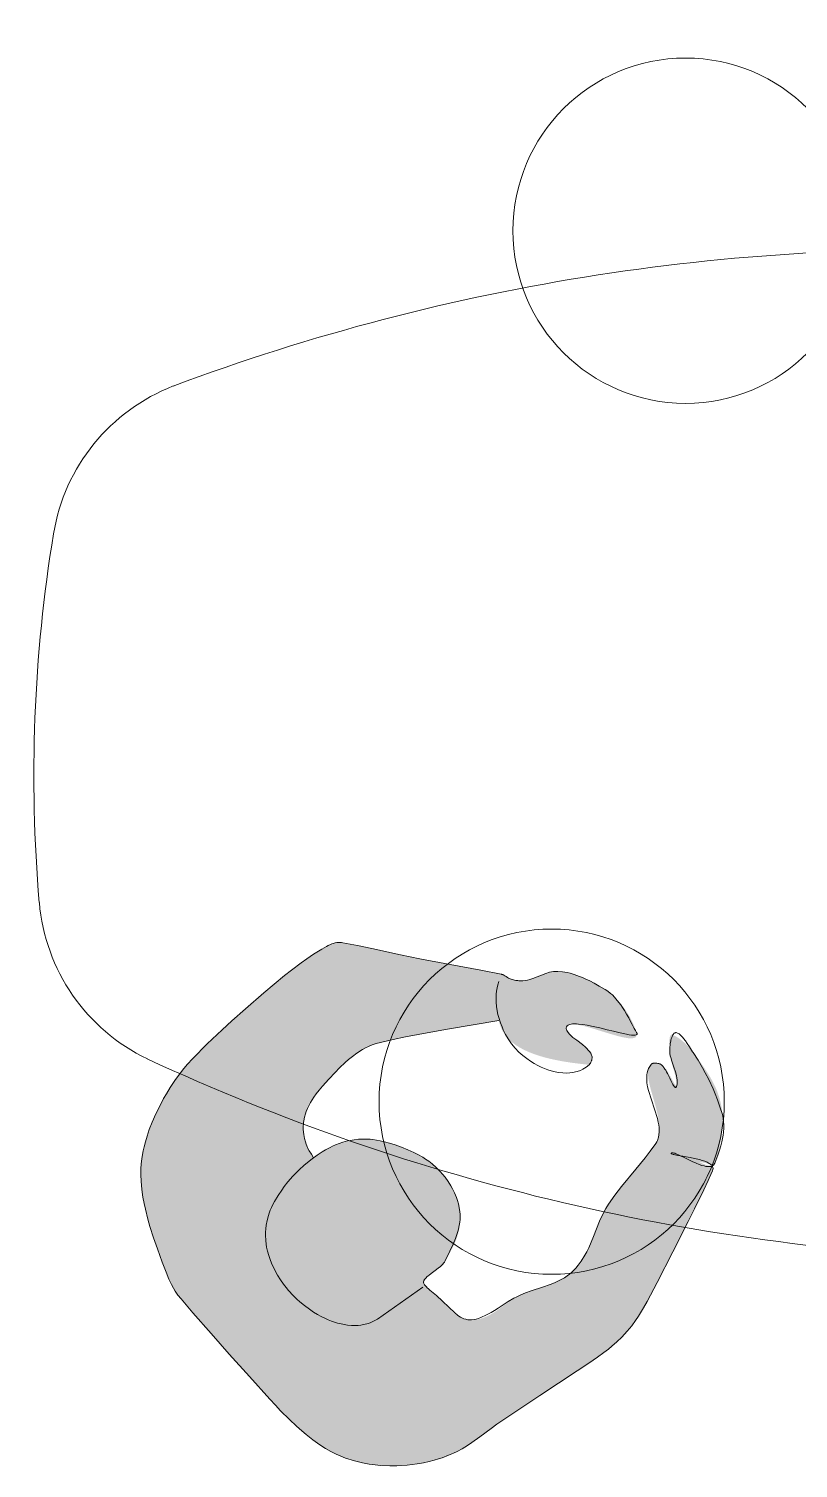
# Model space of a CAD drawing. Header units: millimetres. Extents: x 17924 to 83548, y -4690 to 56252.
# Drawn here: x 71453 to 72255, y 33526 to 35027 of the extents above; entities that cross this region are included whole.
import ezdxf

# ---------------------------------------------------------------- set-up
doc = ezdxf.new("R2010")
doc.units = ezdxf.units.MM
doc.header["$MEASUREMENT"] = 0
for name, color, linetype, lineweight in [('FURN-FREE', 1, 'Continuous', 0), ('PRES-FILL', 7, 'Continuous', 0), ('PRES-PEOP', 42, 'Continuous', 0)]:
    doc.layers.add(name, color=color, linetype=linetype, lineweight=lineweight)

msp = doc.modelspace()

# ---------------------------------------------------------------- linework, layer by layer
at = {"layer": 'FURN-FREE', "extrusion": (0, 0, -1)}
for centre, radius, start, end in [((-71676.1, 34468.1), 200, 9.3111, 68.7542), ((-73015, 34248.5), 1556.8, 355.1154, 9.3111), ((-71663.2, 34133), 200, 295.6723, 355.1154)]:
    msp.add_arc(centre, radius, start, end, dxfattribs=at)

# ---------------------------------------------------------------- wipeouts: each hides what was drawn before it
at = {"lineweight": 0}
for points in [[(72161.9, 34990.6), (72126.9, 34992), (72128.3, 35027), (72163.3, 35025.6)], [(71974.7, 34750.3), (71991, 34719.4), (71960, 34703), (71943.7, 34734)], [(72022.3, 34082.4), (71987.4, 34083.8), (71988.7, 34118.7), (72023.7, 34117.4)], [(71835.1, 33842.1), (71851.4, 33811.1), (71820.4, 33794.8), (71804.1, 33825.8)], [(72136.8, 33800.1), (72155.5, 33829.7), (72185.1, 33811.1), (72166.4, 33781.4)]]:
    msp.add_wipeout(points, dxfattribs=at).dxf.layer = 'FURN-FREE'

# ---------------------------------------------------------------- next in the draw order: wipeouts: each hides what was drawn before it
for points in [[(71957.8, 34823.4), (71957.7, 34812.1), (71958.3, 34800.8), (71959.7, 34789.6), (71961.7, 34778.4), (71964.5, 34767.5), (71967.9, 34756.7), (71972, 34746.1), (71976.7, 34735.9), (71982.1, 34725.9), (71988.1, 34716.3), (71994.6, 34707.1), (72001.8, 34698.4), (72009.5, 34690.1), (72017.7, 34682.3), (72026.3, 34675), (72035.4, 34668.3), (72044.9, 34662.2), (72054.8, 34656.6), (72065, 34651.8), (72075.5, 34647.5), (72086.2, 34643.9), (72097.1, 34641.1), (72108.2, 34638.9), (72119.4, 34637.4), (72130.7, 34636.6), (72142, 34636.5), (72153.3, 34637.1), (72164.5, 34638.4), (72175.7, 34640.5), (72186.6, 34643.2), (72197.4, 34646.6), (72208, 34650.7), (72218.2, 34655.5), (72228.2, 34660.8), (72237.8, 34666.8), (72247, 34673.4), (72255.7, 34680.6), (72264, 34688.2), (72271.8, 34696.4), (72279.1, 34705.1), (72285.8, 34714.2), (72291.9, 34723.7), (72297.4, 34733.6), (72302.3, 34743.8), (72306.6, 34754.2), (72310.1, 34765), (72313, 34775.9), (72315.2, 34787), (72316.7, 34798.2), (72317.5, 34809.5), (72317.6, 34820.8), (72317, 34832.1), (72315.6, 34843.3), (72313.6, 34854.4), (72310.9, 34865.4), (72307.5, 34876.2), (72303.4, 34886.7), (72298.6, 34897), (72293.3, 34906.9), (72287.3, 34916.5), (72280.7, 34925.7), (72273.5, 34934.5), (72265.9, 34942.8), (72257.7, 34950.6), (72249, 34957.9), (72239.9, 34964.6), (72230.4, 34970.7), (72220.5, 34976.2), (72210.3, 34981.1), (72199.9, 34985.3), (72189.1, 34988.9), (72178.2, 34991.8), (72167.1, 34994), (72155.9, 34995.5), (72144.6, 34996.3), (72133.3, 34996.4), (72122, 34995.7), (72110.8, 34994.4), (72099.7, 34992.4), (72088.7, 34989.6), (72077.9, 34986.2), (72067.4, 34982.1), (72057.1, 34977.4), (72047.2, 34972), (72037.6, 34966), (72028.4, 34959.5), (72019.6, 34952.3), (72011.3, 34944.6), (72003.5, 34936.4), (71996.2, 34927.8), (71989.5, 34918.7), (71983.4, 34909.2), (71977.9, 34899.3), (71973, 34889.1), (71968.7, 34878.6), (71965.2, 34867.9), (71962.3, 34857), (71960.1, 34845.9)], [(71818.2, 33915.2), (71818.1, 33903.8), (71818.8, 33892.6), (71820.1, 33881.3), (71822.1, 33870.2), (71824.9, 33859.2), (71828.3, 33848.5), (71832.4, 33837.9), (71837.1, 33827.6), (71842.5, 33817.7), (71848.5, 33808.1), (71855.1, 33798.9), (71862.2, 33790.1), (71869.9, 33781.8), (71878.1, 33774), (71886.7, 33766.8), (71895.8, 33760.1), (71905.3, 33753.9), (71915.2, 33748.4), (71925.4, 33743.5), (71935.9, 33739.3), (71946.6, 33735.7), (71957.6, 33732.8), (71968.6, 33730.6), (71979.9, 33729.1), (71991.1, 33728.3), (72002.4, 33728.3), (72013.7, 33728.9), (72025, 33730.2), (72036.1, 33732.3), (72047.1, 33735), (72057.8, 33738.4), (72068.4, 33742.5), (72078.6, 33747.2), (72088.6, 33752.6), (72098.2, 33758.6), (72107.4, 33765.2), (72116.1, 33772.3), (72124.4, 33780), (72132.2, 33788.2), (72139.5, 33796.9), (72146.2, 33806), (72152.4, 33815.5), (72157.9, 33825.3), (72162.8, 33835.5), (72167, 33846), (72170.6, 33856.7), (72173.5, 33867.7), (72175.7, 33878.8), (72177.2, 33890), (72177.9, 33901.2), (72178, 33912.6), (72177.4, 33923.8), (72176.1, 33935.1), (72174, 33946.2), (72171.3, 33957.2), (72167.9, 33967.9), (72163.8, 33978.5), (72159, 33988.8), (72153.7, 33998.7), (72147.7, 34008.3), (72141.1, 34017.5), (72134, 34026.3), (72126.3, 34034.6), (72118.1, 34042.4), (72109.4, 34049.6), (72100.3, 34056.3), (72090.8, 34062.5), (72081, 34068), (72070.8, 34072.9), (72060.3, 34077.1), (72049.5, 34080.7), (72038.6, 34083.6), (72027.5, 34085.8), (72016.3, 34087.3), (72005, 34088.1), (71993.7, 34088.1), (71982.4, 34087.5), (71971.2, 34086.2), (71960.1, 34084.1), (71949.1, 34081.4), (71938.3, 34078), (71927.8, 34073.9), (71917.5, 34069.2), (71907.6, 34063.8), (71898, 34057.8), (71888.8, 34051.2), (71880, 34044.1), (71871.7, 34036.4), (71863.9, 34028.2), (71856.7, 34019.5), (71849.9, 34010.4), (71843.8, 34000.9), (71838.3, 33991.1), (71833.4, 33980.9), (71829.2, 33970.4), (71825.6, 33959.7), (71822.7, 33948.7), (71820.5, 33937.6)]]:
    msp.add_wipeout(points, dxfattribs=at).dxf.layer = 'FURN-FREE'

# ---------------------------------------------------------------- next in the draw order: hatches: boundary and pattern name
at = {"layer": 'PRES-FILL'}
h = msp.add_hatch(color=256, dxfattribs=at)
edge = h.paths.add_edge_path(flags=16)
edge.add_spline(control_points=[(72165, 33841.4), (72162.7, 33843.5), (72157.6, 33844.7), (72151.8, 33845.5)], knot_values=[0, 0, 0, 0, 1, 1, 1, 1], degree=3, periodic=0)
edge.add_spline(control_points=[(72151.8, 33845.5), (72139.3, 33851.7), (72124.3, 33861.9), (72122.9, 33854.7), (72121.5, 33847.8), (72138.6, 33847.4), (72151.8, 33845.5)], knot_values=[0, 0, 0, 0, 0.509531, 0.509531, 0.509531, 1, 1, 1, 1], degree=3, periodic=0)
edge.add_spline(control_points=[(72151.8, 33845.5), (72157.1, 33842.9), (72161.9, 33841), (72165, 33841.4)], knot_values=[0, 0, 0, 0, 1, 1, 1, 1], degree=3, periodic=0)
edge.add_spline(control_points=[(72165, 33841.4), (72166.5, 33840.1), (72166.9, 33838.4), (72165.9, 33836.2), (72157.8, 33818.7), (72149.4, 33800.8), (72140.6, 33783.4), (72129.9, 33762.1), (72119.2, 33740.9), (72108.1, 33719.7), (72097.6, 33699.6), (72087.3, 33678.7), (72071.2, 33662.6), (72057.4, 33648.8), (72040.8, 33638.3), (72024.7, 33627.5), (71999, 33610.3), (71972.8, 33593.6), (71947.1, 33576.3), (71934.5, 33567.8), (71922.7, 33558.2), (71910.2, 33549.6), (71894.9, 33539), (71877.6, 33533.1), (71857.7, 33530.6), (71821.1, 33526), (71785.2, 33530), (71756.5, 33550.4), (71736.9, 33564.4), (71720.1, 33580.5), (71704.3, 33598), (71690.1, 33613.7), (71676, 33629.3), (71662, 33645.1), (71645, 33664.1), (71628.1, 33683.1), (71611.7, 33702.5), (71599.3, 33717.2), (71594, 33736.5), (71587.1, 33754.8), (71578.5, 33777.8), (71571.5, 33799.9), (71570, 33825.3), (71568.5, 33850.5), (71574.7, 33873.1), (71585.5, 33895.5), (71595.8, 33917.2), (71607.7, 33936.6), (71623.9, 33953.3), (71647.4, 33977.5), (71672.4, 33999.9), (71697.9, 34021.7), (71717.1, 34038.1), (71737.1, 34053.5), (71758.3, 34067.3), (71764.7, 34071.5), (71772.6, 34075.3), (71780.5, 34074), (71808.2, 34069.7), (71833.9, 34062.5), (71860.6, 34057.2), (71888.8, 34051.7), (71917.3, 34047.1), (71945.5, 34041.3), (71948.9, 34040.6), (71951.4, 34037.6), (71954.7, 34036.3), (71958.1, 34035.1), (71961.7, 34034.5), (71965.3, 34034.3), (71978.9, 34033.5), (71990.3, 34045.3), (72004.7, 34044.1), (72023.4, 34042.6), (72039.7, 34034), (72053.8, 34025.2), (72068.7, 34016), (72081.7, 33996.6), (72086.6, 33980.3), (72093.2, 33958.9), (72012.7, 34002.2), (72013.4, 33984.8), (72013.9, 33974.9), (72041.4, 33965.6), (72040.1, 33952.7), (72040, 33950.7), (72039.4, 33946.5), (72037.2, 33946.7), (72007.5, 33949.6), (71970.8, 33955.4), (71952.6, 33973.9), (71947.8, 33978.7), (71944.7, 33985.4), (71942.9, 33993)], knot_values=[0, 0, 0, 0, 0.004098, 0.004098, 0.004098, 0.036354, 0.036354, 0.036354, 0.07573, 0.07573, 0.07573, 0.113201, 0.113201, 0.113201, 0.145266, 0.145266, 0.145266, 0.196552, 0.196552, 0.196552, 0.221625, 0.221625, 0.221625, 0.252365, 0.252365, 0.252365, 0.309173, 0.309173, 0.309173, 0.348127, 0.348127, 0.348127, 0.382965, 0.382965, 0.382965, 0.425054, 0.425054, 0.425054, 0.456865, 0.456865, 0.456865, 0.496842, 0.496842, 0.496842, 0.536467, 0.536467, 0.536467, 0.574696, 0.574696, 0.574696, 0.630228, 0.630228, 0.630228, 0.671879, 0.671879, 0.671879, 0.684675, 0.684675, 0.684675, 0.729775, 0.729775, 0.729775, 0.777357, 0.777357, 0.777357, 0.783126, 0.783126, 0.783126, 0.789055, 0.789055, 0.789055, 0.811446, 0.811446, 0.811446, 0.840448, 0.840448, 0.840448, 0.871083, 0.871083, 0.871083, 0.911485, 0.911485, 0.911485, 0.934486, 0.934486, 0.934486, 0.938181, 0.938181, 0.938181, 0.987094, 0.987094, 0.987094, 1, 1, 1, 1], degree=3, periodic=0)
edge.add_line((71942.9, 33993), (71889.6, 33983.8))
edge.add_spline(control_points=[(71889.6, 33983.8), (71866.2, 33979.8), (71842.9, 33975.2), (71819.7, 33970), (71795, 33964.6), (71776.1, 33943.3), (71759.3, 33924.4), (71750.1, 33914.2), (71741.9, 33903.8), (71739.6, 33888.4), (71737.8, 33876.4), (71739.9, 33866.1), (71745.4, 33857)], knot_values=[0, 0, 0, 0, 0.324205, 0.324205, 0.324205, 0.66843, 0.66843, 0.66843, 0.855113, 0.855113, 0.855113, 1, 1, 1, 1], degree=3, periodic=0)
edge.add_line((71745.4, 33857), (71749.8, 33849.7))
edge.add_spline(control_points=[(71749.8, 33849.7), (71760.9, 33857.9), (71772.6, 33865.3), (71787.9, 33867.9), (71807.5, 33871.2), (71822.7, 33867.9), (71841.5, 33860.7), (71860.7, 33853.4), (71875.8, 33842.9), (71886.9, 33829.5), (71896.8, 33817.4), (71902.9, 33802.5), (71902.3, 33782.6), (71901.9, 33765.2), (71893.6, 33754.8), (71887.1, 33742.3), (71882.1, 33732.7), (71861.7, 33727.4), (71865.5, 33717.4), (71867.4, 33712.3), (71873.6, 33709.7), (71878, 33706.2), (71889, 33697.3), (71895.4, 33681.9), (71911.9, 33680.8), (71934.8, 33679.2), (71947.2, 33698.6), (71965.1, 33706.5), (71981.2, 33713.6), (72000.2, 33717.1), (72014.3, 33726.5), (72037.1, 33741.9), (72041.7, 33777.9), (72057.4, 33801.3), (72072, 33823.1), (72092.2, 33843.5), (72106.6, 33864.7), (72121.4, 33886.6), (72088.5, 33935), (72101.7, 33947), (72103.2, 33948.3), (72108.2, 33948.5), (72110.8, 33947.6), (72119, 33944.9), (72127.3, 33921.3), (72128.5, 33924.9), (72130.1, 33929.7), (72121.2, 33950.5), (72121.2, 33962.9), (72121.2, 33967.8), (72119.4, 33980.3), (72124.5, 33977.9), (72133.9, 33973.5), (72140.2, 33966.8), (72145.7, 33959.4), (72159.5, 33940.6), (72174.1, 33922.5), (72176.1, 33894.7), (72177.5, 33874.9), (72172.7, 33857.8), (72168.2, 33844.1), (72167.7, 33842.5), (72166.6, 33841.7), (72165, 33841.4)], knot_values=[0, 0, 0, 0, 0.044568, 0.044568, 0.044568, 0.101682, 0.101682, 0.101682, 0.159954, 0.159954, 0.159954, 0.212108, 0.212108, 0.212108, 0.25772, 0.25772, 0.25772, 0.292514, 0.292514, 0.292514, 0.310285, 0.310285, 0.310285, 0.355053, 0.355053, 0.355053, 0.417583, 0.417583, 0.417583, 0.47369, 0.47369, 0.47369, 0.564976, 0.564976, 0.564976, 0.649839, 0.649839, 0.649839, 0.736981, 0.736981, 0.736981, 0.746599, 0.746599, 0.746599, 0.777051, 0.777051, 0.777051, 0.817948, 0.817948, 0.817948, 0.83422, 0.83422, 0.83422, 0.863911, 0.863911, 0.863911, 0.939425, 0.939425, 0.939425, 0.993629, 0.993629, 0.993629, 1, 1, 1, 1], degree=3, periodic=0)

# ---------------------------------------------------------------- next in the draw order: linework, layer by layer
at = {"layer": 'FURN-FREE', "lineweight": 0}
for centre in [(72137.7, 34816.4), (71998.1, 33908.2)]:
    msp.add_circle(centre, 180, dxfattribs=at)
at = {"layer": 'FURN-FREE', "extrusion": (0, 0, -1)}
for centre, start, end in [((-72389, 32556.1), 69.4801, 92.9392), ((-72521.5, 35984.3), 271.4874, 294.9465)]:
    msp.add_arc(centre, 2240.5, start, end, dxfattribs=at)
at = {"layer": 'PRES-PEOP', "flags": 128}
for points in [[(71942.9, 34033.7), (71941.9, 34030.1), (71941.2, 34026.8), (71940.7, 34023.5), (71940.4, 34020.5), (71940.3, 34017.6), (71940.3, 34012.1), (71940.7, 34007.3), (71941.4, 34003), (71942.1, 33999.3), (71943, 33996.1), (71944.8, 33990.4), (71946.4, 33986.2), (71947.7, 33983.1), (71950, 33978.4), (71952.6, 33973.9), (71956.1, 33968.7), (71960, 33964.1), (71964, 33960), (71968.1, 33956.3), (71972.1, 33953.2), (71976.1, 33950.4), (71980, 33948), (71983.8, 33946), (71987.3, 33944.3), (71994.1, 33941.6), (72000.1, 33939.8), (72005.3, 33938.7), (72009.8, 33938.2), (72013.7, 33938.1), (72017, 33938.2), (72019.9, 33938.5), (72024.7, 33939.6), (72028.1, 33940.8), (72030.5, 33942), (72034, 33944.1), (72037.2, 33946.7), (72037.5, 33947), (72037.7, 33947.4), (72038, 33947.7), (72038.2, 33948), (72038.5, 33948.5), (72038.8, 33949.1), (72039.1, 33949.5), (72039.3, 33950), (72039.5, 33950.7), (72039.7, 33951.2), (72039.9, 33951.6), (72040, 33952.2), (72040.1, 33952.7), (72040.3, 33953.8), (72040.3, 33954.9), (72040.1, 33955.9), (72039.8, 33956.8), (72039.4, 33957.8), (72038.9, 33958.7), (72037.7, 33960.4), (72036.3, 33962.1), (72034.8, 33963.6), (72033.3, 33965), (72030.1, 33967.7), (72024.2, 33972.2), (72022.1, 33973.9), (72020.3, 33975.3), (72018.8, 33976.6), (72017.7, 33977.7), (72016.7, 33978.6), (72015.3, 33980.2), (72014.5, 33981.4), (72014, 33982.3), (72013.6, 33983.5), (72013.4, 33984.2), (72013.4, 33984.8), (72013.7, 33986.2), (72014.4, 33987.3), (72015.4, 33988.1), (72016.7, 33988.7), (72018.3, 33989.1), (72020, 33989.3), (72021.9, 33989.4), (72024, 33989.3), (72026.1, 33989.2), (72030.5, 33988.7), (72035, 33988), (72039.5, 33987.1), (72048.3, 33985.2), (72056.1, 33983.3), (72062.7, 33981.7), (72068.2, 33980.3), (72072.7, 33979.3), (72076.2, 33978.5), (72079, 33978), (72081.2, 33977.7), (72082.8, 33977.6), (72084.1, 33977.5), (72085, 33977.6), (72086.3, 33977.8), (72086.9, 33978.2), (72087.1, 33978.6), (72087.1, 33979.3), (72086.6, 33980.3), (72085.5, 33982.3), (72084.3, 33984.4), (72083.1, 33986.6), (72082, 33988.8), (72080.8, 33991.1), (72078.4, 33995.5), (72076.2, 33999.6), (72074, 34003.3), (72072, 34006.5), (72070.1, 34009.2), (72066.5, 34013.9), (72063.6, 34017.2), (72061.4, 34019.5), (72059.6, 34021.1), (72056.8, 34023.3), (72053.8, 34025.2), (72047.7, 34028.7), (72042.4, 34031.7), (72037.8, 34034.1), (72033.7, 34036.1), (72030.2, 34037.6), (72027, 34038.9), (72021.5, 34040.9), (72017.4, 34042.1), (72014.2, 34042.9), (72009.5, 34043.7), (72004.7, 34044.1), (72002.2, 34044.1), (71999.9, 34043.9), (71997.8, 34043.5), (71995.7, 34043.1), (71991.9, 34041.9), (71978.6, 34036.8), (71975.3, 34035.7), (71972.8, 34035), (71970.9, 34034.6), (71968.1, 34034.3), (71966.7, 34034.3), (71965.3, 34034.3), (71964, 34034.4), (71962.8, 34034.5), (71961.8, 34034.6), (71960.9, 34034.7), (71959.3, 34035), (71958.2, 34035.3), (71957.3, 34035.5), (71956, 34035.9), (71954.7, 34036.3), (71954.1, 34036.6), (71953.5, 34036.9), (71953, 34037.1), (71952, 34037.7), (71950.5, 34038.8), (71949.3, 34039.5), (71948.4, 34040.1), (71947.7, 34040.5), (71947.1, 34040.7), (71946.3, 34041), (71945.9, 34041.2), (71945.5, 34041.3), (71924.3, 34045.5), (71892.4, 34051.3), (71860.6, 34057.2), (71840.5, 34061.4), (71810.5, 34068), (71795.5, 34071.2), (71780.5, 34074), (71779.1, 34074.2), (71777.7, 34074.3), (71776.5, 34074.3), (71775.3, 34074.2), (71774.2, 34074.1), (71772.2, 34073.7), (71770.4, 34073.2), (71768.8, 34072.7), (71767.5, 34072.2), (71765.2, 34071.1), (71763.4, 34070.2), (71760.8, 34068.8), (71758.3, 34067.3), (71749.8, 34061.9), (71742.8, 34057.2), (71736.9, 34053), (71726.8, 34045.5), (71719.5, 34039.7), (71708.8, 34030.9), (71697.9, 34021.7), (71678.8, 34005.2), (71664.8, 33992.7), (71654.4, 33983.2), (71639, 33968.5), (71623.9, 33953.3), (71618, 33946.9), (71613.2, 33941.1), (71609.2, 33936), (71605.8, 33931.3), (71600.3, 33923), (71596.4, 33916.5), (71593.5, 33911.5), (71589.4, 33903.7), (71585.5, 33895.5), (71581.6, 33886.8), (71578.6, 33879.1), (71576.2, 33872.4), (71574.5, 33866.5), (71573.1, 33861.3), (71572.1, 33856.8), (71570.8, 33848.9), (71570.1, 33843), (71569.8, 33838.6), (71569.7, 33831.9), (71570, 33825.3), (71570.9, 33816.5), (71572, 33808.8), (71573.2, 33802), (71574.5, 33796.1), (71577.1, 33785.8), (71579.3, 33778), (71583, 33766.4), (71587.1, 33754.8), (71592.1, 33740.8), (71596, 33730.6), (71599.1, 33723.1), (71601.8, 33717.7), (71603.9, 33713.7), (71605.7, 33710.8), (71608.5, 33706.6), (71611.7, 33702.5), (71624.1, 33688), (71643, 33666.4), (71662, 33645.1), (71683.1, 33621.5), (71704.3, 33598), (71710.2, 33591.6), (71715.4, 33586), (71724.7, 33576.7), (71732, 33569.9), (71737.7, 33564.9), (71742.2, 33561.2), (71749.1, 33555.7), (71756.5, 33550.4), (71762.4, 33546.6), (71768, 33543.4), (71773.3, 33540.8), (71778.4, 33538.5), (71783.3, 33536.6), (71792.5, 33533.6), (71800.7, 33531.6), (71807.9, 33530.2), (71814.2, 33529.4), (71819.7, 33528.8), (71829.4, 33528.4), (71836.6, 33528.5), (71847.3, 33529.2), (71857.7, 33530.6), (71864.4, 33531.8), (71870.3, 33533.1), (71875.5, 33534.4), (71880, 33535.7), (71883.9, 33537), (71890.7, 33539.5), (71895.8, 33541.6), (71899.5, 33543.4), (71904.9, 33546.3), (71910.2, 33549.6), (71915, 33552.8), (71923.1, 33558.7), (71935, 33567.6), (71941, 33572), (71947.1, 33576.3), (71985.9, 33601.9), (72024.7, 33627.5), (72036.8, 33635.6), (72045.8, 33641.8), (72052.4, 33646.6), (72057.3, 33650.3), (72060.8, 33653.2), (72066.1, 33657.8), (72071.2, 33662.6), (72074.2, 33665.7), (72076.9, 33668.8), (72081.6, 33674.6), (72085.5, 33679.9), (72088.7, 33684.6), (72093.9, 33693.2), (72097.6, 33699.7), (72108.1, 33719.7), (72124.5, 33751.5), (72140.6, 33783.4), (72147.2, 33796.5), (72156.7, 33816.4), (72165.9, 33836.2), (72166.3, 33837.5), (72166.5, 33838.6), (72166.3, 33839.7), (72165.9, 33840.7), (72165.3, 33841.6), (72164.5, 33842.4), (72163.6, 33843.1), (72162.5, 33843.8), (72161.4, 33844.5), (72160.2, 33845), (72157.7, 33846.1), (72155, 33847), (72152.4, 33847.8), (72147.1, 33849.1), (72142.4, 33850), (72138.3, 33850.7), (72134.9, 33851.3), (72132.1, 33851.8), (72129.8, 33852.2), (72128.1, 33852.5), (72126.7, 33852.8), (72125.6, 33853), (72124.8, 33853.2), (72124.2, 33853.4), (72123.3, 33853.7), (72122.9, 33853.9), (72122.7, 33854.1), (72122.7, 33854.4), (72122.9, 33854.7), (72123.3, 33854.9), (72124, 33855), (72124.7, 33854.9), (72125.6, 33854.7), (72126.5, 33854.4), (72127.5, 33854), (72128.6, 33853.6), (72130.9, 33852.6), (72133.2, 33851.5), (72135.6, 33850.3), (72140.4, 33847.9), (72144.7, 33845.8), (72148.6, 33844.1), (72151.9, 33842.8), (72154.7, 33841.8), (72157, 33841.2), (72159, 33840.7), (72160.6, 33840.5), (72161.9, 33840.5), (72163, 33840.5), (72163.9, 33840.6), (72165.3, 33841.1), (72166.2, 33841.6), (72166.8, 33842), (72167.6, 33842.9), (72168.2, 33844.1), (72169.3, 33846.9), (72171.4, 33852.4), (72173.1, 33857.5), (72174.4, 33862.2), (72175.5, 33866.3), (72176.2, 33870), (72176.8, 33873.2), (72177.1, 33876), (72177.5, 33880.9), (72177.5, 33884.5), (72177.4, 33887.1), (72176.9, 33891), (72176.1, 33894.7), (72173.6, 33902.9), (72171.1, 33910.1), (72168.7, 33916.3), (72166.4, 33921.7), (72162, 33931.2), (72158.3, 33938.3), (72155.4, 33943.6), (72150.7, 33951.5), (72145.7, 33959.4), (72145.1, 33960.2), (72144, 33961.9), (72142.9, 33963.7), (72141.8, 33965.4), (72139.5, 33968.8), (72137.5, 33971.7), (72135.6, 33974.1), (72134.8, 33975), (72134.1, 33975.9), (72133.4, 33976.6), (72132.1, 33977.9), (72131, 33978.8), (72130.1, 33979.4), (72129.3, 33979.8), (72128.6, 33980.1), (72128, 33980.2), (72127.5, 33980.2), (72127.1, 33980.1), (72126.4, 33979.9), (72125.9, 33979.6), (72125.5, 33979.2), (72125, 33978.7), (72124.5, 33977.9), (72124.1, 33977), (72123.7, 33976.1), (72123.4, 33975.3), (72122.8, 33973.8), (72122.4, 33972.4), (72122.2, 33971.2), (72122, 33970.2), (72121.7, 33968.4), (72121.5, 33967), (72121.4, 33964.9), (72121.2, 33962.9), (72121.2, 33960.5), (72121.4, 33958.3), (72121.8, 33956.2), (72122.3, 33954.2), (72123.3, 33950.5), (72125.6, 33944.1), (72127.2, 33939.3), (72128.2, 33935.6), (72128.7, 33932.9), (72128.9, 33930.9), (72129, 33929.4), (72128.9, 33927.1), (72128.5, 33924.9), (72128.3, 33924.1), (72128, 33923.6), (72127.8, 33923.2), (72127.5, 33923.1), (72127.2, 33923.1), (72126.9, 33923.2), (72126.6, 33923.4), (72126.2, 33923.8), (72125.9, 33924.1), (72125.6, 33924.6), (72125.2, 33925.1), (72124.5, 33926.3), (72123.9, 33927.5), (72123.2, 33928.9), (72122.5, 33930.2), (72121.2, 33932.8), (72118.8, 33937.7), (72117.8, 33939.5), (72117, 33941), (72116.2, 33942.2), (72115.5, 33943.2), (72115, 33944), (72113.9, 33945.3), (72113.2, 33946.1), (72112.6, 33946.6), (72111.7, 33947.2), (72111.3, 33947.4), (72110.8, 33947.6), (72110.4, 33947.7), (72109.9, 33947.9), (72109.4, 33948), (72108.9, 33948.1), (72107.9, 33948.3), (72107.1, 33948.4), (72106.3, 33948.5), (72105.6, 33948.5), (72105, 33948.5), (72104.5, 33948.4), (72104.1, 33948.4), (72103.8, 33948.3), (72103.5, 33948.2), (72103, 33948), (72102.6, 33947.8), (72102.4, 33947.6), (72102, 33947.4), (72101.7, 33947), (72100.3, 33944.9), (72099.2, 33942.7), (72098.4, 33940.6), (72097.8, 33938.4), (72097.5, 33936.3), (72097.2, 33932), (72097.5, 33927.8), (72098.2, 33923.8), (72099, 33920), (72108.4, 33890.6), (72109.3, 33887), (72109.8, 33884), (72110.2, 33881.3), (72110.3, 33876.9), (72110, 33873.6), (72109.6, 33871.3), (72108.4, 33867.9), (72107.6, 33866.3), (72106.6, 33864.7), (72100.9, 33856.7), (72095.6, 33849.8), (72085.8, 33837.8), (72071, 33819.7), (72064, 33810.6), (72057.4, 33801.3), (72054.6, 33796.8), (72052.2, 33792.4), (72048.1, 33783.7), (72041.7, 33767.8), (72036.7, 33756), (72034.7, 33751.7), (72032.7, 33748.1), (72029, 33741.9), (72025.9, 33737.6), (72023.3, 33734.6), (72019.1, 33730.3), (72016.7, 33728.4), (72014.3, 33726.5), (72011.4, 33724.7), (72008.7, 33723.1), (72006.1, 33721.7), (72001.1, 33719.4), (71996.6, 33717.6), (71988.7, 33714.8), (71976.8, 33710.9), (71970.9, 33708.8), (71965.1, 33706.5), (71961.8, 33704.9), (71958.6, 33703.2), (71952.7, 33699.7), (71942.4, 33693), (71938.5, 33690.6), (71935.1, 33688.5), (71932.1, 33686.9), (71929.6, 33685.5), (71925.1, 33683.5), (71921.7, 33682.3), (71919.3, 33681.6), (71917.4, 33681.2), (71914.6, 33680.8), (71911.9, 33680.8), (71910.7, 33680.9), (71908.5, 33681.3), (71906.5, 33681.9), (71904.6, 33682.7), (71902.9, 33683.7), (71901.3, 33684.7), (71899.8, 33685.7), (71897, 33687.9), (71878, 33706.2), (71871.2, 33711.7), (71869.6, 33713.1), (71868.4, 33714.2), (71867.6, 33715), (71866.5, 33716.2), (71866, 33716.8), (71865.5, 33717.4), (71865, 33718.1), (71864.7, 33718.8), (71864.6, 33719.5), (71864.6, 33720.1), (71864.6, 33720.8), (71864.8, 33721.4), (71865, 33721.9), (71865.3, 33722.5), (71866.1, 33723.6), (71867.1, 33724.7), (71868.1, 33725.7), (71869.2, 33726.6), (71870.3, 33727.5), (71872.6, 33729.2), (71876.8, 33732.2), (71879.9, 33734.5), (71882.2, 33736.4), (71883.7, 33737.8), (71884.7, 33738.9), (71885.4, 33739.7), (71886.3, 33741), (71887.1, 33742.3), (71892, 33752.2), (71895.5, 33759.7), (71897.9, 33765.4), (71899.4, 33769.7), (71900.4, 33773), (71901, 33775.4), (71901.8, 33779), (71902.3, 33782.6), (71902.6, 33785.5), (71902.7, 33788.3), (71902.6, 33790.8), (71902.4, 33793.2), (71901.8, 33797.8), (71901, 33801.7), (71900, 33805.2), (71898.9, 33808.3), (71897.9, 33810.9), (71896.8, 33813.3), (71894.8, 33817.3), (71893.1, 33820.4), (71890.2, 33824.9), (71886.9, 33829.5), (71884.4, 33832.6), (71882, 33835.3), (71879.8, 33837.6), (71877.6, 33839.7), (71873.6, 33843.3), (71869.9, 33846.1), (71866.6, 33848.3), (71863.7, 33850.2), (71858.5, 33853.1), (71854.4, 33855.1), (71848.1, 33858), (71841.5, 33860.7), (71834.9, 33863.2), (71829, 33865.1), (71823.9, 33866.5), (71819.3, 33867.5), (71815.3, 33868.2), (71811.8, 33868.7), (71808.8, 33869), (71803.5, 33869.3), (71799.5, 33869.2), (71796.6, 33869.1), (71792.2, 33868.6), (71787.9, 33867.9), (71785.3, 33867.3), (71780.5, 33866), (71776.4, 33864.5), (71772.8, 33863.1), (71769.7, 33861.7), (71767, 33860.4), (71762.3, 33857.9), (71758.8, 33855.9), (71753.6, 33852.5), (71748.5, 33848.7), (71745.3, 33846.3), (71739.7, 33841.7), (71735.2, 33837.5), (71731.4, 33833.8), (71728.2, 33830.5), (71723, 33824.5), (71719.3, 33819.8), (71716.6, 33816.1), (71712.8, 33810.4), (71709.1, 33804.3), (71707.3, 33801.1), (71705.9, 33798), (71704.6, 33795), (71703.6, 33792.1), (71702.7, 33789.4), (71701.4, 33784.2), (71700.6, 33779.6), (71700.1, 33775.5), (71699.9, 33772), (71699.8, 33768.9), (71700, 33763.5), (71700.4, 33759.5), (71700.9, 33756.5), (71701.9, 33752.2), (71703.1, 33747.9), (71704.6, 33743.8), (71706, 33740), (71709.2, 33733.1), (71712.4, 33727.3), (71715.5, 33722.3), (71718.4, 33718.1), (71721.2, 33714.5), (71723.7, 33711.4), (71728.5, 33706.2), (71732.4, 33702.4), (71735.5, 33699.6), (71740.4, 33695.6), (71745.6, 33691.7), (71749.8, 33688.8), (71753.8, 33686.3), (71757.7, 33684.2), (71761.5, 33682.4), (71765, 33680.8), (71768.4, 33679.5), (71774.8, 33677.4), (71780.4, 33676.1), (71785.2, 33675.3), (71789.5, 33674.9), (71793.1, 33674.8), (71796.3, 33674.9), (71799, 33675.2), (71803.6, 33676.1), (71807, 33677), (71809.5, 33677.9), (71813, 33679.6), (71816.5, 33681.6), (71840.2, 33698), (71852, 33706.4), (71863.7, 33714.8)], [(71942.9, 33993), (71916.3, 33988.4), (71889.6, 33983.8), (71872.1, 33980.7), (71845.8, 33975.7), (71832.8, 33973), (71819.7, 33970), (71815.1, 33968.8), (71811, 33967.4), (71807.3, 33965.9), (71803.9, 33964.2), (71800.7, 33962.5), (71795.1, 33958.9), (71790.3, 33955.5), (71786.2, 33952.1), (71782.7, 33949.1), (71776.8, 33943.4), (71772.4, 33938.8), (71765.8, 33931.8), (71759.3, 33924.4), (71755.6, 33920.2), (71752.7, 33916.4), (71750.3, 33913.1), (71748.3, 33910.1), (71746.8, 33907.5), (71745.5, 33905.2), (71743.5, 33901.1), (71742.2, 33898), (71741.4, 33895.6), (71740.4, 33892), (71739.6, 33888.4), (71739.3, 33886.5), (71739.2, 33884.6), (71739.1, 33882.9), (71739.1, 33879.6), (71739.3, 33876.6), (71739.6, 33874), (71739.9, 33871.8), (71740.3, 33869.8), (71741.3, 33866.4), (71742.1, 33864), (71742.8, 33862.2), (71744, 33859.5), (71745.4, 33857), (71747.6, 33853.4), (71749.8, 33849.7)]]:
    msp.add_lwpolyline(points, dxfattribs=at)

doc.saveas('drawing.dxf')
